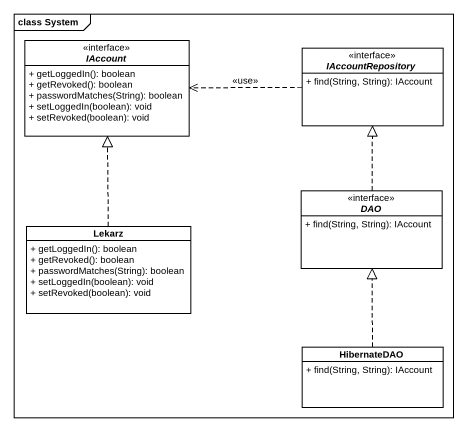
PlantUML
@startuml
mainframe class System
hide circle
hide empty members
skinparam classAttributeIconSize 0
interface IAccount <<interface>> {
  + getLoggedIn(): boolean
  + getRevoked(): boolean
  + passwordMatches(String): boolean
  + setLoggedIn(boolean): void
  + setRevoked(boolean): void
}
interface IAccountRepository {
  + find(String, String): IAccount
}
interface DAO {
  + find(String, String): IAccount
}
class Lekarz {
  + getLoggedIn(): boolean
  + getRevoked(): boolean
  + passwordMatches(String): boolean
  + setLoggedIn(boolean): void
  + setRevoked(boolean): void
}
class HibernateDAO {
  + find(String, String): IAccount
}
IAccountRepository .left.> IAccount : <<use>>
DAO .up.|> IAccountRepository
Lekarz .up.|> IAccount
HibernateDAO .up.|> DAO
@enduml
